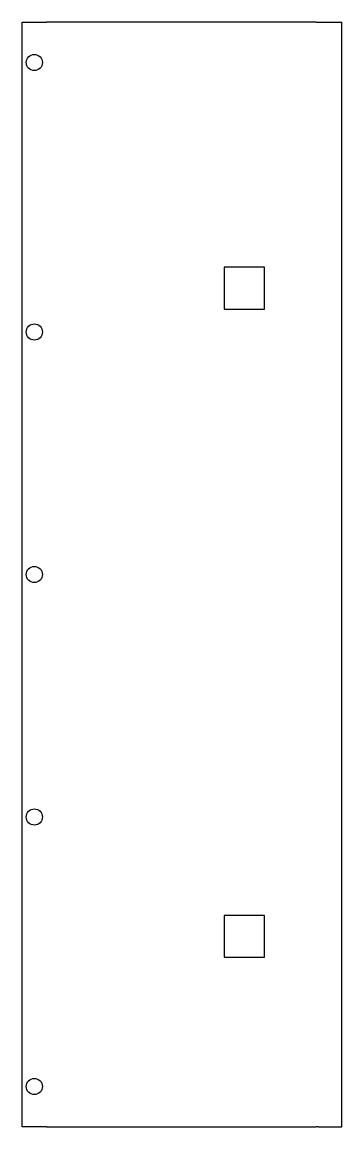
# Model space of a CAD drawing. Header units: millimetres. Extents: x 162 to 281, y -17 to 393.
import ezdxf

# ---------------------------------------------------------------- set-up
doc = ezdxf.new("R2010")
doc.units = ezdxf.units.MM
doc.layers.add('Default', color=7, linetype='Continuous')
doc.layers.add('LATERAL_DA_GAVET', color=7, linetype='Continuous')

# ---------------------------------------------------------------- blocks, each defined once
blk = doc.blocks.new('SE')
at = {"layer": 'LATERAL_DA_GAVET', "color": 7, "linetype": 'Continuous'}
for p, q in [((162.49, 393.21), (171.59, 393.21)), ((162.49, -16.79), (162.49, 393.21)), ((173.4, 393.21), (171.59, 393.21)), ((271.7, 393.21), (173.4, 393.21)), ((271.7, 393.21), (272.5, 393.21)), ((272.5, 393.21), (281.3, 393.21)), ((281.3, -16.79), (281.3, 393.21)), ((237.6, 302.21), (237.6, 286.71)), ((252.6, 302.21), (237.6, 302.21)), ((252.6, 286.71), (252.6, 302.21)), ((237.6, 286.71), (252.6, 286.71)), ((237.6, 61.71), (237.6, 46.21)), ((252.6, 61.71), (237.6, 61.71)), ((252.6, 46.21), (252.6, 61.71)), ((237.6, 46.21), (252.6, 46.21)), ((171.59, -16.79), (162.49, -16.79)), ((171.59, -16.79), (173.4, -16.79)), ((173.4, -16.79), (271.7, -16.79)), ((272.5, -16.79), (271.7, -16.79)), ((272.5, -16.79), (281.3, -16.79))]:
    blk.add_line(p, q, dxfattribs=at)
for centre in [(167.04, 378.21), (167.04, 278.21), (167.04, 188.21), (167.04, 98.21), (167.04, -1.79)]:
    blk.add_circle(centre, 3, dxfattribs=at)

msp = doc.modelspace()

# ---------------------------------------------------------------- block references
at = {"layer": 'Default'}
msp.add_blockref('SE', (0, 0), dxfattribs=at)

doc.saveas('drawing.dxf')
